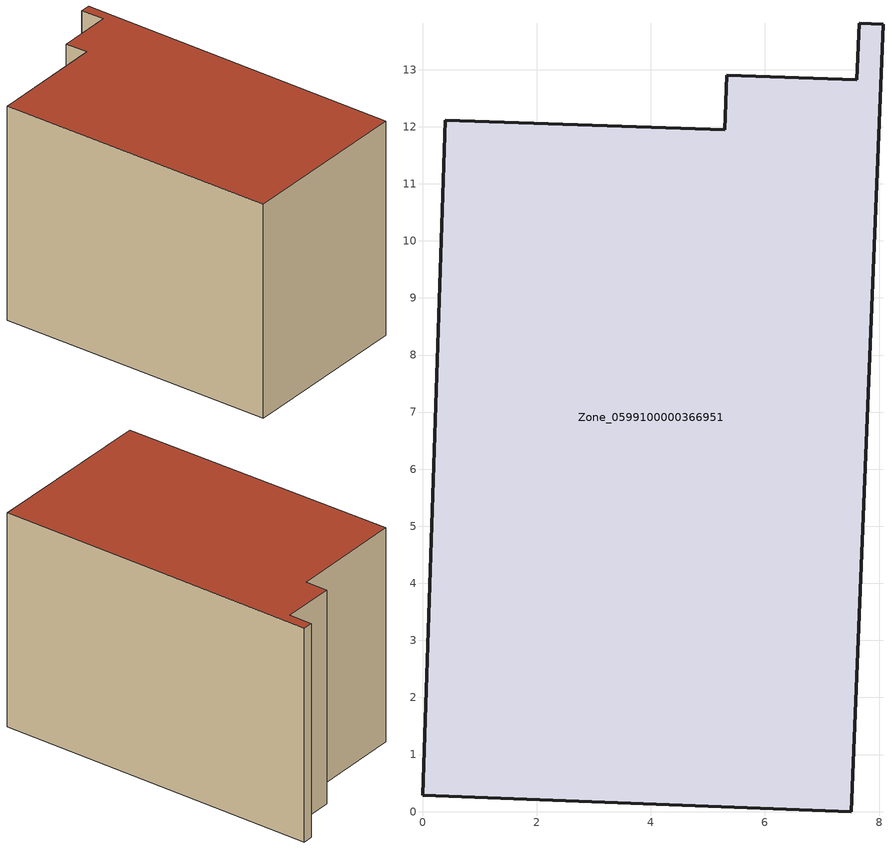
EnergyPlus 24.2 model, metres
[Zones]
Zone_0599100000366951
 floor ground (C_G): 7.51,0 0,0.28 0.4,12.11 5.29,11.95 5.33,12.9 7.61,12.82 7.65,13.81 8.07,13.79 z0
 wall outside (C_F): 7.65,13.81 7.61,12.82 5.33,12.9 5.29,11.95 0.4,12.11 0,0.28 7.51,0 8.07,13.79 7.65,13.81 z0:9.2
 roof outside (C_R): 5.29,11.95 0.4,12.11 0,0.28 7.51,0 8.07,13.79 7.65,13.81 7.61,12.82 5.33,12.9 z9.2
[BUILDING]
Pand.0599100000366951: North Axis=0; Terrain=City; Loads Convergence Tolerance Value=0.04; Temperature Convergence Tolerance Value=0.4; Solar Distribution=FullExterior; Maximum Number of Warmup Days=25; Minimum Number of Warmup Days=1
[Site:Location]
Rotterdam.The.Hague.AP_ZH_NLD Design_Conditions: Latitude=51.96; Longitude=4.45; Time Zone=1; Elevation=-4.5
[SITE:GROUNDTEMPERATURE:BUILDINGSURFACE]
18, 18, 18, 18, 18, 18, 18, 18, 18, 18, 18, 18
[MATERIAL] Thermal Absorptance=0.9; Solar Absorptance=0.7; Visible Absorptance=0.7
Name | Roughness | Thickness | Conductivity | Density | Specific Heat
G.TI.1992-2005 | MediumSmooth | 0.15 | 0.06 | 540 | 1210
F.TI.1992-2005 | Rough | 0.3 | 0.12 | 1920 | 840
R.TI.1992-2005 | MediumRough | 0.2 | 0.08 | 1500 | 1000
[CONSTRUCTION]
C_G: G.TI.1992-2005
C_F: F.TI.1992-2005
C_R: R.TI.1992-2005
[ZONE]
Zone_0599100000366951: Type=1; Multiplier=1; Ceiling Height=Autocalculate; Volume=Autocalculate; Floor Area=autocalculate; Part of Total Floor Area=Yes
[ZONEINFILTRATION:DESIGNFLOWRATE]
Infil_Zone_0599100000366951: Zone or ZoneList or Space or SpaceList=Zone_0599100000366951; Schedule=AlwaysOn; Design Flow Rate Calculation Method=Flow/Area; Flow Rate per Floor Area=0.0015; Constant Term Coefficient=1; Temperature Term Coefficient=0; Velocity Term Coefficient=0; Velocity Squared Term Coefficient=0
[HVACTEMPLATE:ZONE:IDEALLOADSAIRSYSTEM]
Zone_0599100000366951: Maximum Heating Supply Air Temperature=50; Minimum Cooling Supply Air Temperature=13; Maximum Heating Supply Air Humidity Ratio=0.0156; Minimum Cooling Supply Air Humidity Ratio=0.0077; Heating Limit=NoLimit; Cooling Limit=NoLimit; Dehumidification Control Type=ConstantSensibleHeatRatio; Cooling Sensible Heat Ratio=0.7; Dehumidification Setpoint=60; Humidification Control Type=None; Humidification Setpoint=30; Outdoor Air Method=None; Outdoor Air Flow Rate per Person=0.00944; Outdoor Air Flow Rate per Zone Floor Area=0; Outdoor Air Flow Rate per Zone=0; Demand Controlled Ventilation Type=None; Outdoor Air Economizer Type=NoEconomizer; Heat Recovery Type=None; Sensible Heat Recovery Effectiveness=0.7; Latent Heat Recovery Effectiveness=0.65
[ZONECONTROL:THERMOSTAT]
ThermostatControl_Zone_0599100000366951: Zone or ZoneList=Zone_0599100000366951; Control Type Schedule=DualSetpointControlType; Control 1=Thermostat_Zone_0599100000366951; Temperature Difference Between Cutout And Setpoint=0
[THERMOSTATSETPOINT:DUALSETPOINT]
Thermostat_Zone_0599100000366951: Heating Setpoint Temperature Schedule=HeatingSetpoint_Zone_0599100000366951; Cooling Setpoint Temperature Schedule=CoolingSetpoint_Zone_0599100000366951
[SCHEDULE:COMPACT]
HeatingSetpoint_Zone_0599100000366951: Through: 12/31, For: AllDays, Until: 24:00, 21
CoolingSetpoint_Zone_0599100000366951: Through: 12/31, For: AllDays, Until: 24:00, 24
DualSetpointControlType: Through: 12/31, For: AllDays, Until: 24:00, 4
AlwaysOn: Through: 12/31, For: AllDays, Until: 24:00, 1
